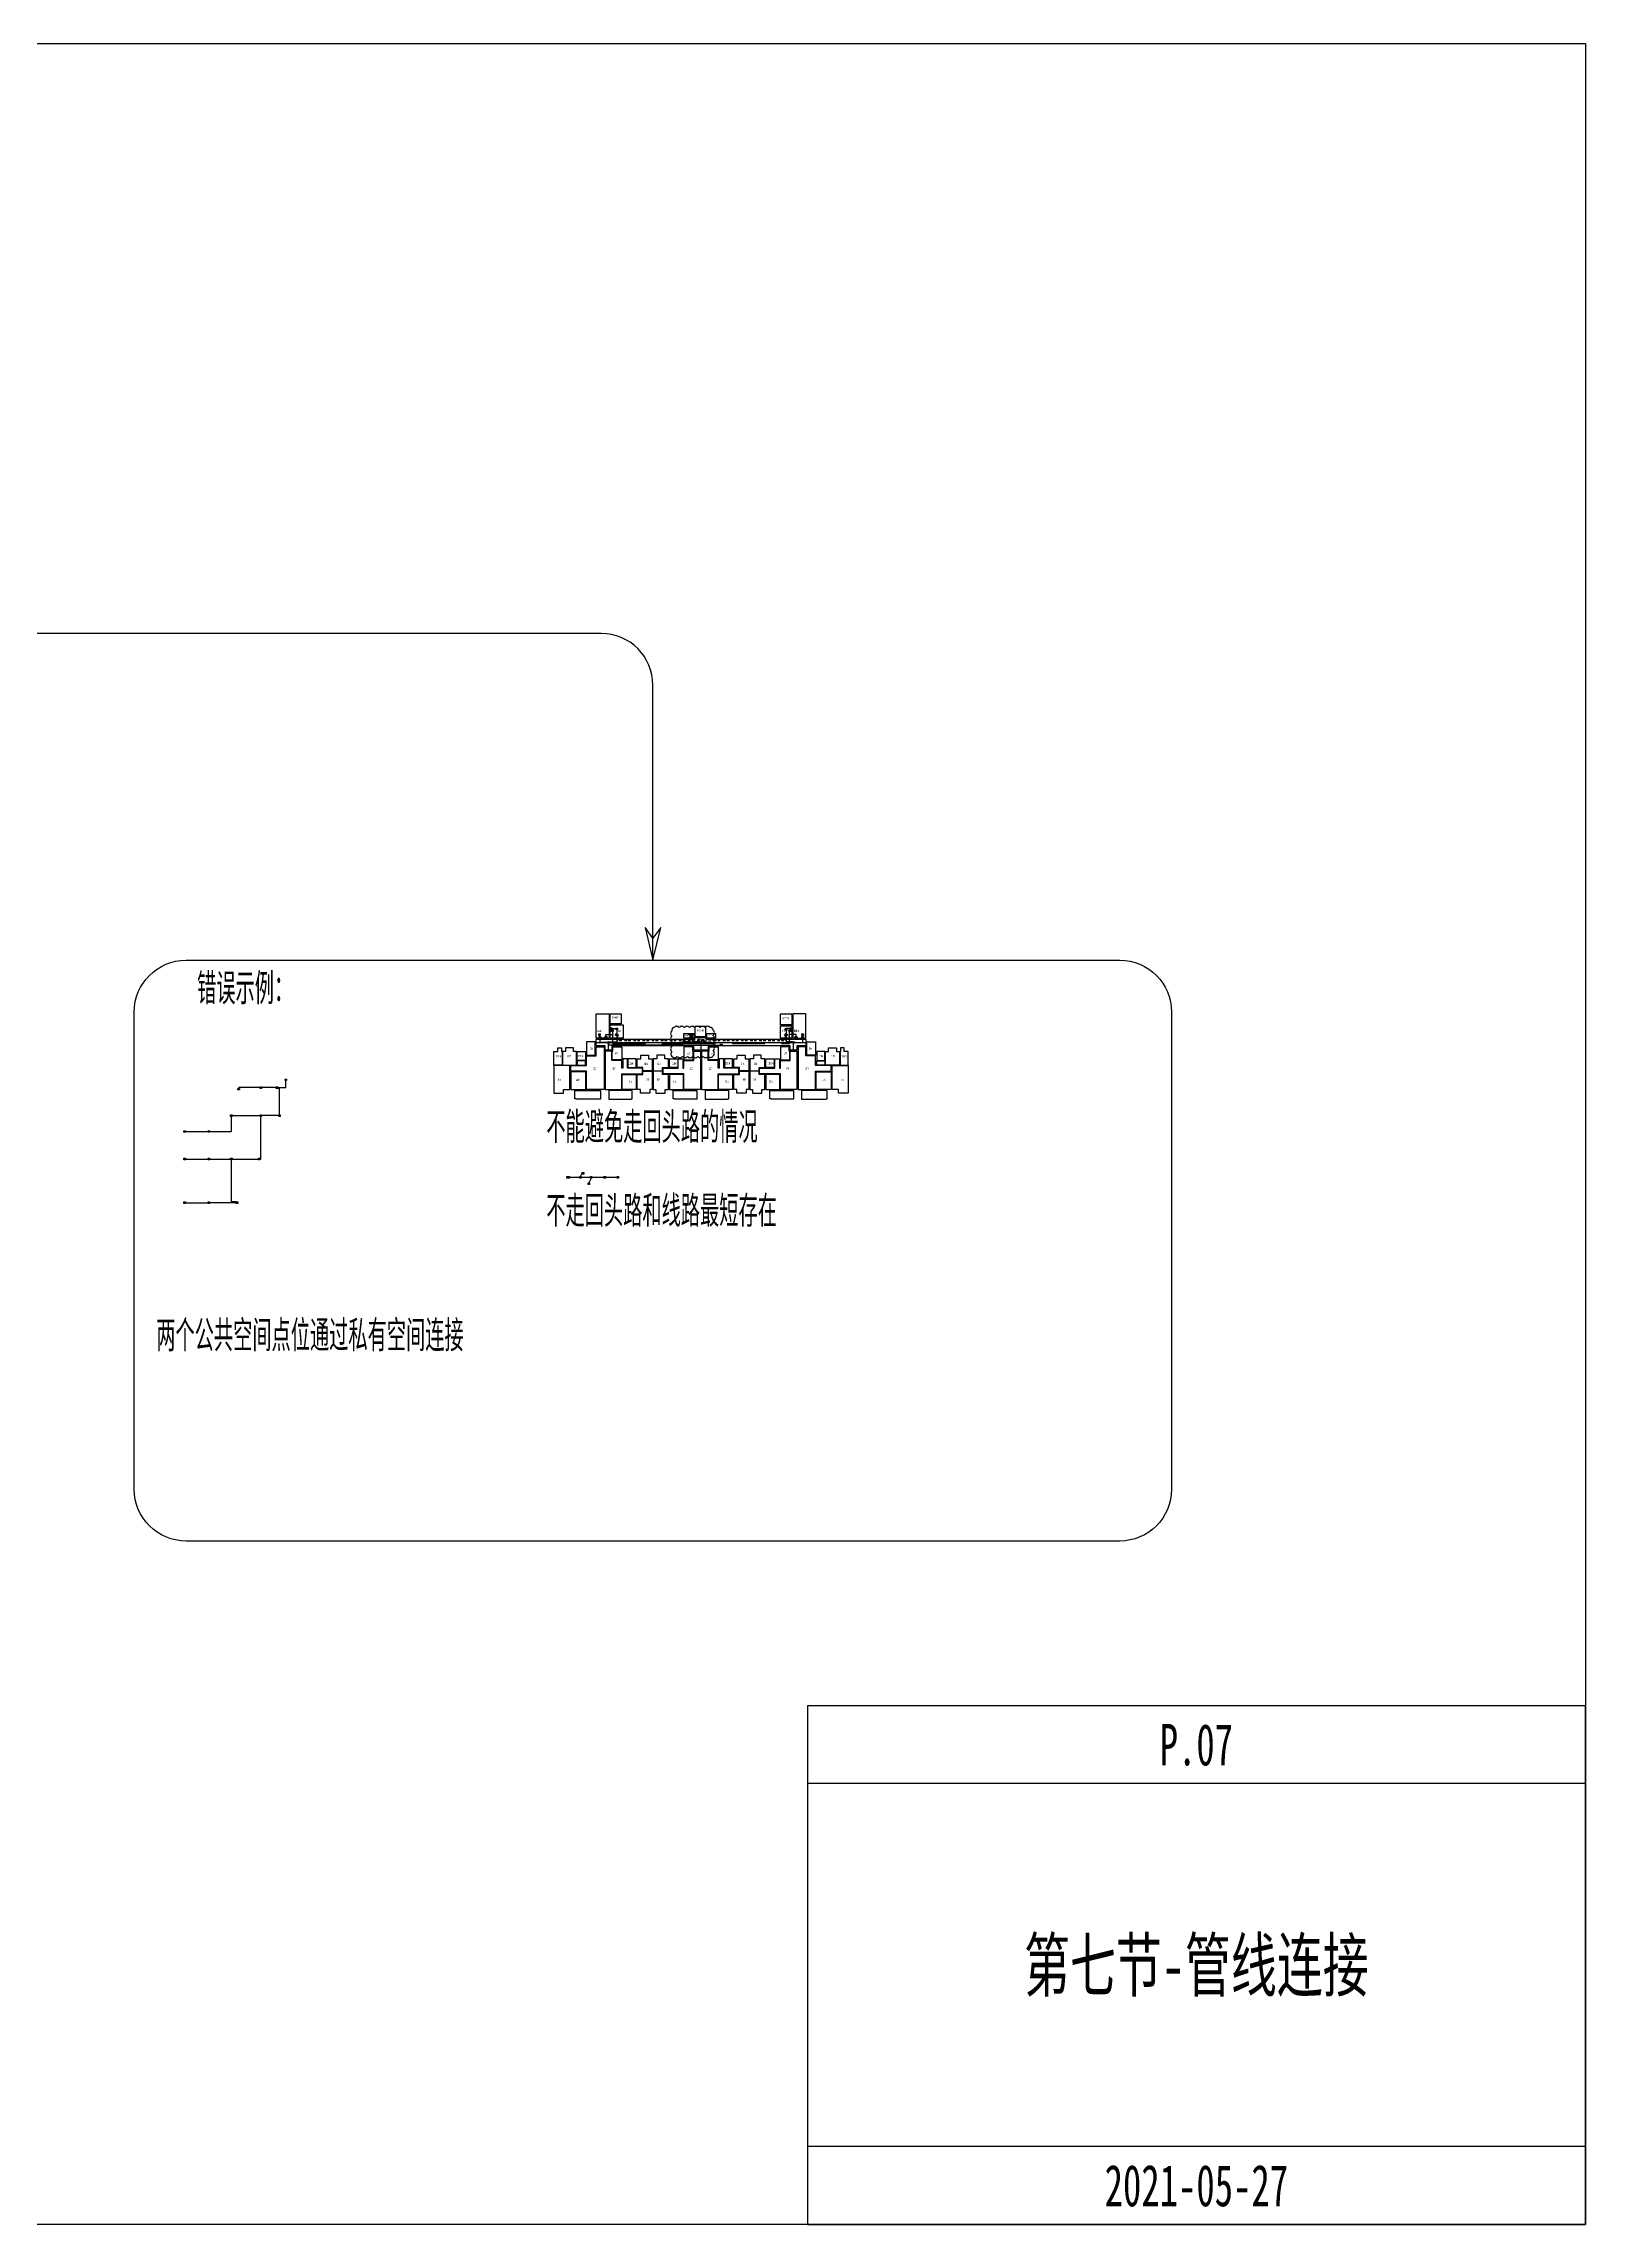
# Model space of a CAD drawing. Header units: millimetres. Extents: x 0 to 4164250, y 0 to 1261500.
# Drawn here: x 3867000 to 4164250, y 0 to 420500 of the extents above; entities that cross this region are included whole.
import ezdxf
from ezdxf.enums import TextEntityAlignment as Align

# ---------------------------------------------------------------- set-up
doc = ezdxf.new("R2010")
doc.units = ezdxf.units.MM
doc.header["$LTSCALE"] = 1000
doc.linetypes.add('BORDER', pattern=[1.75, 0.5, -0.25, 0.5, -0.25, 0, -0.25])
doc.linetypes.add('HIDDEN', pattern=[9.525, 6.35, -3.175])
for name, color, linetype in [('C-SHET-SHET', 144, 'Continuous'), ('E-BRST-WIRE', 4, 'BORDER'), ('E-FAS-DEVC', 3, 'Continuous'), ('E-FAS-EQPM', 2, 'Continuous'), ('E-FAS-WIRE', 4, 'Continuous'), ('E-FAS-WIRE5', 4, 'HIDDEN'), ('E-UNIV-DIAG', 2, 'Continuous'), ('E-UNIV-EL', 140, 'Continuous'), ('E-UNIV-NOTE', 6, 'Continuous'), ('中心线', 5, 'Continuous'), ('房间名称', 30, 'Continuous'), ('房间框线', 30, 'Continuous')]:
    doc.layers.add(name, color=color, linetype=linetype)
doc.styles.add('TH-STYLE1', font='Stfangso_0.ttf', dxfattribs={"width": 0.65})
doc.styles.add('TH-STYLE3', font='tssdeng.shx', dxfattribs={"width": 0.65, "bigfont": 'tssdchn.shx'})

# ---------------------------------------------------------------- blocks, each defined once
blk = doc.blocks.new('E-BFAS110')
blk.add_lwpolyline([(-1.5, -1.5), (-1.5, 1.5), (1.5, 1.5), (1.5, -1.5)], close=True)
at = {"layer": 'E-UNIV-EL'}
blk.add_lwpolyline([(0.4, 1.1), (-0.4, 0.4), (0.4, -0.4), (-0.4, -1.1)], dxfattribs=at)
blk = doc.blocks.new('E-BFAS010')
blk.add_lwpolyline([(-2.5, -1.5), (-2.5, 1.5), (2.5, 1.5), (2.5, -1.5)], close=True)
at = {"layer": 'E-UNIV-EL', "style": 'TH-STYLE3', "width": 0.7}
blk.add_attdef('BOX', text='', height=2, dxfattribs=at).set_placement((0, 0), align=Align.MIDDLE)
blk = doc.blocks.new('E-BFAS540')
blk.add_lwpolyline([(-1.5, -1.5), (-1.5, 1.5), (1.5, 1.5), (1.5, -1.5)], close=True)
at = {"layer": 'E-UNIV-EL', "style": 'TH-STYLE3', "width": 0.7}
blk.add_attdef('F', text='', height=1.7, dxfattribs=at).set_placement((0, 0), align=Align.MIDDLE)
blk = doc.blocks.new('E-BFAS212')
blk.add_lwpolyline([(-1.5, -1.5), (-1.5, 1.5), (1.5, 1.5), (1.5, -1.5)], close=True)
at = {"layer": 'E-UNIV-EL'}
blk.add_line((0, 0), (0, -1), dxfattribs=at)
for radius in [0.5, 0.25]:
    blk.add_circle((0.75, -0.5), radius, dxfattribs=at)
blk.add_arc((0, 1), 1, 180, 0, dxfattribs=at)
blk = doc.blocks.new('E-BFAS330')
blk.add_lwpolyline([(-2.5, -1.5), (-1.5, 1.5), (1.5, 1.5), (2.5, -1.5)], close=True)
at = {"layer": 'E-UNIV-EL'}
for p, q in [((-1.6, 1), (-0.2, 0.6)), ((-1.1, 0), (-1.6, 1)), ((-0.5, 0), (-1.3, 0)), ((-1.3, 0), (-1.3, -0.8)), ((-0.7, 0), (-0.2, 0.6)), ((-0.5, 0), (-0.5, -0.8)), ((0, 1.5), (0, -1.5)), ((0.6, 0.1), (0.6, -0.8)), ((1.2, 0.1), (1.2, -0.8)), ((-1.3, -0.8), (-0.5, -0.8)), ((1.2, -0.8), (0.6, -0.8))]:
    blk.add_line(p, q, dxfattribs=at)
blk.add_circle((0.9, 0.5), 0.5, dxfattribs=at)
blk = doc.blocks.new('E-BFAS410-2')
blk.add_lwpolyline([(-2.5, -1.5), (-1.5, 1.5), (1.5, 1.5), (2.5, -1.5)], close=True)
at = {"layer": 'E-UNIV-EL'}
for p, q in [((0, 0.5), (-0.8, 0.5)), ((-0.8, 0.5), (-0.8, -0.5)), ((0, 0.5), (0.8, 1.2)), ((0, -0.5), (0, 0.5)), ((0.8, 1.2), (0.8, -1.2)), ((0, -0.5), (-0.8, -0.5)), ((0, -0.5), (0.8, -1.2))]:
    blk.add_line(p, q, dxfattribs=at)
at = {"layer": 'E-UNIV-EL', "style": 'TH-STYLE3', "width": 0.5}
blk.add_attdef('F', text='', height=1.5, dxfattribs=at).set_placement((3.5, -1.2), align=Align.MIDDLE)
blk = doc.blocks.new('E-BFAS610')
blk.add_lwpolyline([(-1.5, -1.5), (-1.5, 1.5), (1.5, 1.5), (1.5, -1.5)], close=True)
at = {"layer": 'E-UNIV-EL'}
for p, q in [((0, 0), (0, -1)), ((-0.5, -0.5), (0.5, -0.5))]:
    blk.add_line(p, q, dxfattribs=at)
blk.add_arc((0, 1), 1, 180, 0, dxfattribs=at)
blk = doc.blocks.new('E-BFAS410-4')
blk.add_lwpolyline([(-2.5, -1.5), (-1.5, 1.5), (1.5, 1.5), (2.5, -1.5)], close=True)
at = {"layer": 'E-UNIV-EL'}
for p, q in [((0, 0.5), (-0.8, 0.5)), ((-0.8, 0.5), (-0.8, -0.5)), ((0, 0.5), (0.8, 1.2)), ((0, -0.5), (0, 0.5)), ((0.8, 1.2), (0.8, -1.2)), ((0, -0.5), (-0.8, -0.5)), ((0, -0.5), (0.8, -1.2))]:
    blk.add_line(p, q, dxfattribs=at)
at = {"layer": 'E-UNIV-EL', "style": 'TH-STYLE3', "width": 0.5}
blk.add_attdef('F', text='', height=1.5, dxfattribs=at).set_placement((3.5, -1.2), align=Align.MIDDLE)

msp = doc.modelspace()

# ---------------------------------------------------------------- linework, layer by layer
at = {"layer": 'C-SHET-SHET'}
for points in [[(3569750, 420500), (4164250, 420500), (4164250, 0), (3569750, 0)], [(4014250, 0), (4164250, 0), (4164250, 100000), (4014250, 100000)]]:
    msp.add_lwpolyline(points, close=True, dxfattribs=at)
for points in [[(4164250, 85000), (4014250, 85000)], [(4164250, 15000), (4014250, 15000)]]:
    msp.add_lwpolyline(points, dxfattribs=at)
at = {"layer": 'E-BRST-WIRE'}
for p, q in [((3977497.16, 229256.58), (3977647.16, 229169.98)), ((3977647.16, 229169.98), (3977647.16, 228246.32)), ((3994232.02, 228246.11), (3977647.16, 228246.32)), ((3991797.16, 229346.58), (3991797.16, 228396.57)), ((3994347.25, 228396.33), (3991797.16, 228396.57)), ((3994347.25, 228046.53), (3994232.02, 228246.11)), ((3994347.25, 228046.53), (3994347.25, 228396.33)), ((3994347.25, 228046.53), (3994462.6, 228246.33)), ((3994462.6, 228246.33), (4009997.4, 228250.18)), ((4010147.16, 229256.58), (4009997.18, 229169.99)), ((4009997.18, 229169.99), (4009997.4, 228250.18))]:
    msp.add_line(p, q, dxfattribs=at)
for points in [[(3975422.16, 229046.58), (3975422.16, 229406.58), (3977297.16, 229406.58)], [(4012072.16, 229046.58), (4012072.16, 229406.58), (4010347.16, 229406.58)]]:
    msp.add_lwpolyline(points, dxfattribs=at)
at = {"layer": 'E-FAS-WIRE'}
for p, q in [((3974172.16, 229256.59), (3974247.13, 229046.58)), ((3974247.13, 228746.58), (3974247.13, 227896.58)), ((3975747.16, 227896.58), (3974247.13, 227896.58)), ((3975897.16, 227746.58), (3975897.16, 227396.58)), ((3989497.16, 227396.58), (3975897.16, 227396.58)), ((3976047.16, 227896.58), (3976129.01, 228038.34)), ((3976129.01, 228038.34), (3977497.16, 228038.34)), ((3976397.17, 230396.58), (3976397.17, 230446.59)), ((3977347.16, 230521.59), (3976547.17, 230521.59)), ((3977497.16, 230371.59), (3977497.16, 229654.13)), ((3977497.16, 229147.44), (3977497.16, 228038.34)), ((3989847.16, 227396.58), (3989797.16, 227396.58)), ((3990197.17, 227696.58), (3990312.61, 227896.54)), ((3990247.16, 227396.58), (3997503.17, 227396.58)), ((3993597.16, 227896.53), (3990312.61, 227896.54)), ((3992047.16, 229346.58), (3992047.16, 228046.53)), ((3993510.56, 228046.53), (3992047.16, 228046.53)), ((3993597.16, 227896.53), (3993510.56, 228046.53)), ((3993897.16, 227896.53), (3994097.25, 227896.53)), ((3994597.25, 227896.53), (4011447.16, 227896.53)), ((4010947.16, 230596.59), (4010147.16, 230596.59)), ((4010147.16, 230571.59), (4010147.16, 230596.59)), ((4010147.16, 230271.59), (4010147.16, 229655.75)), ((4010147.16, 229170.48), (4010147.16, 228046.47)), ((4011360.59, 228046.47), (4010147.16, 228046.47)), ((4011447.16, 227896.53), (4011360.59, 228046.47)), ((4011747.16, 227896.47), (4013322.16, 227896.47)), ((4013322.16, 229256.59), (4013322.16, 229046.58)), ((4013322.16, 228746.58), (4013322.16, 227896.47))]:
    msp.add_line(p, q, dxfattribs=at)
for points in [[(3908737.48, 219184.08), (3904640.65, 219184.08, 0.414213562), (3904590.65, 219134.08), (3904590.65, 219054.08)], [(3912139.42, 219184.08), (3913652.84, 219184.08, 0.414213562), (3913702.84, 219234.08), (3913702.84, 220536.92)], [(3912485.71, 213948.71), (3912485.71, 218984.08, 0.414213562), (3912435.71, 219034.08), (3912139.42, 219034.08)], [(3899002.99, 210734.08), (3903152.84, 210734.08, 0.414213562), (3903202.84, 210784.08), (3903202.84, 213648.71)], [(3908710.37, 205409.07), (3908837.48, 205409.07, 0.414213562), (3908887.48, 205459.07), (3908887.48, 213648.71)], [(3904125.23, 197159.08), (3903252.84, 197159.08, -0.414213562), (3903202.84, 197209.08), (3903202.84, 205259.07)]]:
    msp.add_lwpolyline(points, format="xyb", dxfattribs=at)
for points in [[(3911839.42, 219184.08), (3909037.48, 219184.08)], [(3894335.4, 210734.08), (3898702.99, 210734.08)], [(3903352.84, 213798.71), (3908737.48, 213798.71)], [(3912335.71, 213798.71), (3909037.48, 213798.71)], [(3894335.4, 205409.07), (3898702.99, 205409.07)], [(3899002.99, 205409.07), (3903052.84, 205409.07)], [(3903352.84, 205409.07), (3908410.37, 205409.07)], [(3968389.43, 201904.96), (3970358.47, 201904.96)], [(3970508.47, 202054.96), (3970858.41, 202680.94)], [(3970658.47, 201904.96), (3972416.83, 201904.96)], [(3972716.83, 201904.96), (3975032.1, 201904.96)], [(3975332.1, 201904.96), (3977560.53, 201904.96)], [(3972566.83, 201754.96), (3972126.61, 200802.43)], [(3894335.4, 197009.08), (3898702.99, 197009.08)], [(3904125.23, 197009.08), (3899002.99, 197009.08)]]:
    msp.add_lwpolyline(points, dxfattribs=at)
at = {"layer": 'E-FAS-WIRE5'}
for points in [[(3976697.16, 230046.58), (3976697.16, 227696.58), (3989897.17, 227696.58)], [(3990047.17, 227846.58), (3990191.51, 228096.58), (3991647.16, 228096.58), (3991647.16, 229346.58)], [(3990197.17, 227696.59), (4010797.16, 227696.59), (4010797.16, 230046.58)]]:
    msp.add_lwpolyline(points, dxfattribs=at)
at = {"layer": 'E-UNIV-DIAG', "color": 1}
msp.add_lwpolyline([(3984472.03, 243764.76), (3984472.03, 296764.76, 0.414213562), (3974472.03, 306764.76), (3844472.03, 306764.76)], format="xyb", dxfattribs=at)
msp.add_lwpolyline([(3984472.03, 243764.76), (3985972.03, 250041), (3984472.03, 248041), (3982972.03, 250041), (3984472.03, 243764.76)], dxfattribs=at)
msp.add_lwpolyline([(4074472.03, 131764.76), (3894472.03, 131764.76, -0.414213562), (3884472.03, 141764.76), (3884472.03, 233764.76, -0.414213562), (3894472.03, 243764.76), (4074472.03, 243764.76, -0.414213562), (4084472.03, 233764.76), (4084472.03, 141764.76, -0.414213562)], format="xyb", close=True, dxfattribs=at)
at = {"layer": 'E-UNIV-NOTE'}
msp.add_lwpolyline([(3988145.52, 225212.09, 0.52056705), (3989145.52, 225212.09, 0.52056705), (3990145.52, 225212.09, 0.52056705), (3991145.52, 225212.09, 0.52056705), (3992145.52, 225212.09, 0.52056705), (3993145.52, 225212.09, 0.52056705), (3994145.52, 225212.09, 0.52056705), (3995145.52, 225212.09, 0.52056705), (3996066.98, 225290.63, 0.52056705), (3996066.98, 226290.63, 0.52056705), (3996066.98, 227290.63, 0.52056705), (3996066.98, 228290.63, 0.52056705), (3996066.98, 229290.63, 0.52056705), (3996066.98, 230290.63, 0.52056705), (3995532.1, 230755.75, 0.52056705), (3994532.1, 230755.75, 0.52056705), (3993532.1, 230755.75, 0.52056705), (3992532.1, 230755.75, 0.52056705), (3991532.1, 230755.75, 0.52056705), (3990532.1, 230755.75, 0.52056705), (3989532.1, 230755.75, 0.52056705), (3988532.1, 230755.75, 0.52056705), (3988145.52, 230142.33, 0.52056705), (3988145.52, 229142.33, 0.52056705), (3988145.52, 228142.33, 0.52056705), (3988145.52, 227142.33, 0.52056705), (3988145.52, 226142.33, 0.52056705)], format="xyb", close=True, dxfattribs=at)
at = {"layer": '中心线'}
for p, q in [((3973547.16, 227896.58), (4013947.16, 227896.47)), ((3975897.16, 226446.58), (3975897.16, 227896.58)), ((3993747.16, 226446.58), (3993747.16, 227896.53)), ((4011597.16, 226446.58), (4011597.16, 227896.47))]:
    msp.add_line(p, q, dxfattribs=at)
at = {"layer": '房间框线'}
for points in [[(3976047.16, 228746.58), (3973547.16, 228746.58), (3973547.16, 233396.58), (3976047.16, 233396.58)], [(3978349.63, 231496.58), (3976245.98, 231496.58), (3976245.98, 233396.58), (3978349.63, 233396.58)], [(3978747.16, 228746.58), (3976247.16, 228746.58), (3976247.16, 231296.58), (3978747.16, 231296.58)], [(4011247.16, 231296.58), (4009047.2, 231296.58), (4009047.2, 233396.58), (4011247.16, 233396.58)], [(4011447.16, 228746.58), (4013947.16, 228746.58), (4013947.16, 233396.58), (4011447.16, 233396.58)], [(3973347.16, 228046.58), (3971647.16, 228046.58), (3971647.16, 225446.58), (3973347.16, 225446.58)], [(3973547.16, 228546.58), (3992547.16, 228546.58), (3992547.16, 228846.58), (3994647.16, 228846.58), (3994647.16, 228546.58), (4013947.34, 228546.58), (4013947.34, 227246.58), (4012247.16, 227246.58), (4012247.16, 226446.58), (4010947.16, 226446.58), (4010947.16, 227246.58), (3995147.16, 227246.58), (3995147.16, 226446.58), (3992347.16, 226446.58), (3992347.16, 227246.58), (3976547.16, 227246.58), (3976547.16, 226446.58), (3975247.16, 226446.58), (3975247.16, 227246.58), (3973547.16, 227246.58)], [(3992347.13, 228746.61), (3990447.16, 228746.61), (3990447.16, 229646.58), (3992347.13, 229646.58)], [(3992547.15, 229046.58), (3994647.13, 229046.58), (3994647.13, 230946.59), (3992547.15, 230946.59)], [(3996547.16, 228746.59), (3994847.13, 228746.59), (3994847.13, 229646.58), (3996547.16, 229646.58)], [(4011247.16, 228746.58), (4009047.16, 228746.58), (4009047.16, 231096.58), (4011247.16, 231096.58)], [(4014147.16, 228046.58), (4015847.16, 228046.58), (4015847.16, 225446.58), (4014147.16, 225446.58)], [(3968447.16, 223446.58), (3965347.16, 223446.58), (3965347.16, 218146.58), (3967247.15, 218146.58), (3967247.16, 218846.58), (3968447.16, 218846.58)], [(3973547.16, 225346.58), (3973547.16, 227046.58), (3975047.16, 227046.58), (3975047.16, 218846.59), (3971647.16, 218846.58), (3971647.16, 222346.58), (3968647.16, 222346.58), (3968647.16, 223446.58), (3971647.16, 223446.58), (3971647.16, 225346.58)], [(3971447.16, 224446.58), (3969847.16, 224446.58), (3969847.16, 226146.58), (3971447.16, 226146.58)], [(3971447.16, 224346.58), (3969847.16, 224346.58), (3969847.16, 223546.58), (3971447.16, 223546.58)], [(3976747.16, 227046.59), (3978447.16, 227046.59), (3978447.16, 224546.38), (3976647.16, 224546.48), (3976647.16, 226246.69), (3976747.16, 226246.58)], [(3981247.16, 224746.59), (3979647.16, 224746.59), (3979647.16, 223046.58), (3981247.16, 223046.58)], [(3981447.16, 224746.58), (3982147.16, 224746.58), (3982147.16, 225446.58), (3983647.16, 225446.58), (3983647.16, 224746.58), (3984347.16, 224746.58), (3984347.16, 222446.58), (3982547.17, 222446.58), (3982547.17, 223046.58), (3981447.16, 223046.58)], [(3987447.16, 224746.58), (3986747.16, 224746.58), (3986747.16, 225446.58), (3985247.16, 225446.58), (3985247.16, 224746.58), (3984547.16, 224746.58), (3984547.16, 222446.58), (3986347.15, 222446.58), (3986347.15, 223046.58), (3987447.16, 223046.58)], [(3987647.16, 224746.59), (3989247.16, 224746.59), (3989247.16, 223046.58), (3987647.16, 223046.58)], [(3992147.16, 227046.59), (3990447.16, 227046.59), (3990447.16, 224546.38), (3992247.16, 224546.48), (3992247.16, 226246.69), (3992147.16, 226246.58)], [(3995347.16, 227046.59), (3997047.16, 227046.59), (3997047.16, 224546.38), (3995247.16, 224546.48), (3995247.16, 226246.69), (3995347.16, 226246.58)], [(3999847.16, 224746.59), (3998247.16, 224746.59), (3998247.16, 223046.58), (3999847.16, 223046.58)], [(4000047.16, 224746.58), (4000747.16, 224746.58), (4000747.16, 225446.58), (4002247.16, 225446.58), (4002247.16, 224746.58), (4002947.16, 224746.58), (4002947.16, 222446.58), (4001147.17, 222446.58), (4001147.17, 223046.58), (4000047.16, 223046.58)], [(4006047.16, 224746.58), (4005347.16, 224746.58), (4005347.16, 225446.58), (4003847.16, 225446.58), (4003847.16, 224746.58), (4003147.16, 224746.58), (4003147.16, 222446.58), (4004947.15, 222446.58), (4004947.15, 223046.58), (4006047.16, 223046.58)], [(4006247.16, 224746.59), (4007847.16, 224746.59), (4007847.16, 223046.58), (4006247.16, 223046.58)], [(4010747.16, 227046.59), (4009047.16, 227046.59), (4009047.16, 224546.38), (4010847.16, 224546.48), (4010847.16, 226246.69), (4010747.16, 226246.58)], [(4013947.16, 225346.58), (4013947.16, 227046.58), (4012447.16, 227046.58), (4012447.16, 218846.59), (4015847.16, 218846.58), (4015847.16, 222346.58), (4018847.16, 222346.58), (4018847.16, 223446.58), (4015847.16, 223446.58), (4015847.16, 225346.58)], [(4016047.16, 224446.58), (4017647.16, 224446.58), (4017647.16, 226146.58), (4016047.16, 226146.58)], [(4016047.16, 224346.58), (4017647.16, 224346.58), (4017647.16, 223546.58), (4016047.16, 223546.58)], [(4019047.16, 223446.58), (4022147.16, 223446.58), (4022147.16, 218146.58), (4020247.17, 218146.58), (4020247.16, 218846.58), (4019047.16, 218846.58)], [(3971547.16, 222246.58), (3968647.16, 222246.58), (3968647.16, 218846.58), (3971547.16, 218846.58)], [(3978547.16, 221746.58), (3981247.16, 221746.58), (3981247.16, 218846.58), (3978547.16, 218846.58)], [(3981447.16, 221746.58), (3982547.17, 221746.58), (3982547.17, 222346.58), (3984347.16, 222346.58), (3984347.16, 218846.58), (3983847.16, 218846.58), (3983847.16, 218146.58), (3982047.16, 218146.58), (3982047.16, 218846.58), (3981447.16, 218846.58)], [(3987447.16, 221746.58), (3986347.15, 221746.58), (3986347.15, 222346.58), (3984547.16, 222346.58), (3984547.16, 218846.58), (3985047.16, 218846.58), (3985047.16, 218146.58), (3986847.16, 218146.58), (3986847.16, 218846.58), (3987447.16, 218846.58)], [(3990347.16, 221746.58), (3987647.16, 221746.58), (3987647.16, 218846.58), (3990347.16, 218846.58)], [(3997147.16, 221746.58), (3999847.16, 221746.58), (3999847.16, 218846.58), (3997147.16, 218846.58)], [(4000047.16, 221746.58), (4001147.17, 221746.58), (4001147.17, 222346.58), (4002947.16, 222346.58), (4002947.16, 218846.58), (4002447.16, 218846.58), (4002447.16, 218146.58), (4000647.16, 218146.58), (4000647.16, 218846.58), (4000047.16, 218846.58)], [(4006047.16, 221746.58), (4004947.15, 221746.58), (4004947.15, 222346.58), (4003147.16, 222346.58), (4003147.16, 218846.58), (4003647.16, 218846.58), (4003647.16, 218146.58), (4005447.16, 218146.58), (4005447.16, 218846.58), (4006047.16, 218846.58)], [(4008947.16, 221746.58), (4006247.16, 221746.58), (4006247.16, 218846.58), (4008947.16, 218846.58)], [(4015947.16, 222246.58), (4018847.16, 222246.58), (4018847.16, 218846.58), (4015947.16, 218846.58)], [(3974347.16, 216996.58), (3969647.16, 216996.58), (3969647.17, 217046.58), (3969397.16, 217046.58), (3969397.16, 218646.58), (3974347.16, 218646.58)], [(3975947.16, 216996.58), (3980247.15, 216996.58), (3980247.14, 217046.58), (3980497.16, 217046.58), (3980497.16, 218646.58), (3975947.16, 218646.58)], [(3992947.16, 216996.58), (3988647.16, 216996.58), (3988647.17, 217046.58), (3988397.16, 217046.58), (3988397.16, 218646.58), (3992947.16, 218646.58)], [(3994547.16, 216996.58), (3998847.15, 216996.58), (3998847.14, 217046.58), (3999097.16, 217046.58), (3999097.16, 218646.58), (3994547.16, 218646.58)], [(4011547.16, 216996.58), (4007247.16, 216996.58), (4007247.17, 217046.58), (4006997.16, 217046.58), (4006997.16, 218646.58), (4011547.16, 218646.58)], [(4013147.16, 216996.58), (4017847.16, 216996.58), (4017847.15, 217046.58), (4018097.16, 217046.58), (4018097.16, 218646.58), (4013147.16, 218646.58)]]:
    msp.add_lwpolyline(points, close=True, dxfattribs=at)
for points in [[(3966847.16, 226846.58), (3966847.16, 226146.58), (3966947.16, 226146.58), (3966947.16, 223546.58), (3965347.16, 223546.59), (3965347.16, 226146.58), (3966147.16, 226146.58), (3966147.16, 226846.58), (3966847.16, 226846.58)], [(3969147.28, 226846.58), (3967647.16, 226846.58), (3967647.16, 226146.58), (3967047.16, 226146.58), (3967047.16, 223546.58), (3969747.16, 223546.58), (3969747.16, 226146.58), (3969147.16, 226146.58), (3969147.16, 226846.58)], [(3978647.16, 222946.58), (3978447.16, 222946.58), (3978447.16, 224446.58), (3976547.16, 224446.58), (3976547.16, 226246.58), (3975247.16, 226246.58), (3975247.16, 218846.59), (3978447.16, 218846.59), (3978447.16, 221846.58), (3982447.16, 221846.58), (3982447.16, 222946.58), (3979547.16, 222946.58), (3979547.16, 224746.54), (3978647.16, 224746.54), (3978647.16, 222946.58)], [(3990247.16, 222946.58), (3990447.16, 222946.58), (3990447.16, 224446.58), (3992347.16, 224446.58), (3992347.16, 226246.58), (3993647.16, 226246.58), (3993647.16, 218846.59), (3990447.16, 218846.59), (3990447.16, 221846.58), (3986447.16, 221846.58), (3986447.16, 222946.58), (3989347.16, 222946.58), (3989347.16, 224746.54), (3990247.16, 224746.54), (3990247.16, 222946.58)], [(3997247.16, 222946.58), (3997047.16, 222946.58), (3997047.16, 224446.58), (3995147.16, 224446.58), (3995147.16, 226246.58), (3993847.16, 226246.58), (3993847.16, 218846.59), (3997047.16, 218846.59), (3997047.16, 221846.58), (4001047.16, 221846.58), (4001047.16, 222946.58), (3998147.16, 222946.58), (3998147.16, 224746.54), (3997247.16, 224746.54), (3997247.16, 222946.58)], [(4008847.16, 222946.58), (4009047.16, 222946.58), (4009047.16, 224446.58), (4010947.16, 224446.58), (4010947.16, 226246.58), (4012247.16, 226246.58), (4012247.16, 218846.59), (4009047.16, 218846.59), (4009047.16, 221846.58), (4005047.16, 221846.58), (4005047.16, 222946.58), (4007947.16, 222946.58), (4007947.16, 224746.54), (4008847.16, 224746.54), (4008847.16, 222946.58)], [(4018347.04, 226846.58), (4019847.16, 226846.58), (4019847.16, 226146.58), (4020447.16, 226146.58), (4020447.16, 223546.58), (4017747.16, 223546.58), (4017747.16, 226146.58), (4018347.16, 226146.58), (4018347.16, 226846.58)], [(4020647.16, 226846.58), (4020647.16, 226146.58), (4020547.16, 226146.58), (4020547.16, 223546.58), (4022147.16, 223546.59), (4022147.16, 226146.58), (4021347.16, 226146.58), (4021347.16, 226846.58), (4020647.16, 226846.58)]]:
    msp.add_lwpolyline(points, dxfattribs=at)

# ---------------------------------------------------------------- block references
at = {"layer": 'E-FAS-DEVC', "xscale": 100, "yscale": 100, "zscale": 100}
for name, p in [('E-BFAS110', (3974172.16, 229406.59)), ('E-BFAS610', (3974247.13, 228896.58)), ('E-BFAS110', (3975897.16, 227896.58)), ('E-BFAS110', (3977497.16, 230521.59)), ('E-BFAS610', (3989647.16, 227396.58)), ('E-BFAS110', (3993747.16, 227896.53)), ('E-BFAS610', (3997653.17, 227396.58)), ('E-BFAS110', (4010147.16, 230421.59)), ('E-BFAS110', (4011597.16, 227896.47)), ('E-BFAS110', (4013322.16, 229406.59)), ('E-BFAS110', (3904590.65, 218904.08)), ('E-BFAS110', (3908887.48, 219184.08)), ('E-BFAS110', (3911989.42, 219184.08)), ('E-BFAS110', (3913702.84, 220686.92)), ('E-BFAS110', (3894185.4, 210734.08)), ('E-BFAS110', (3898852.99, 210734.08)), ('E-BFAS110', (3903202.84, 213798.71)), ('E-BFAS110', (3908887.48, 213798.71)), ('E-BFAS110', (3912485.71, 213798.71)), ('E-BFAS110', (3894185.4, 205409.07)), ('E-BFAS110', (3898852.99, 205409.07)), ('E-BFAS110', (3903202.84, 205409.07)), ('E-BFAS110', (3908560.37, 205409.07)), ('E-BFAS110', (3970508.47, 201904.96)), ('E-BFAS110', (3971008.41, 202680.94)), ('E-BFAS110', (3972566.83, 201904.96)), ('E-BFAS110', (3975182.1, 201904.96)), ('E-BFAS110', (3977710.53, 201904.96)), ('E-BFAS110', (3972126.61, 200652.43)), ('E-BFAS110', (3894185.4, 197009.08)), ('E-BFAS110', (3898852.99, 197009.08)), ('E-BFAS110', (3904275.23, 197009.08))]:
    msp.add_blockref(name, p, dxfattribs=at)
for name, p, values in [('E-BFAS410-4', (3975422.16, 228896.58), {'F': 'W'}), ('E-BFAS410-2', (3977497.16, 229406.58), {'F': 'C'}), ('E-BFAS540', (3992047.16, 229496.58), {'F': 'SI'}), ('E-BFAS410-2', (3994347.25, 227896.53), {'F': 'C'}), ('E-BFAS410-2', (4010147.16, 229406.58), {'F': 'C'}), ('E-BFAS410-4', (4012072.16, 228896.58), {'F': 'W'})]:
    msp.add_blockref(name, p, dxfattribs=at).add_auto_attribs(values)
at = {"layer": 'E-FAS-DEVC'}
for name, p, xscale, yscale, zscale, rotation in [('E-BFAS330', (3976397.16, 230196.58), 100, 100, 100, 269.9989454010651), ('E-BFAS610', (3976397.17, 230596.59), 100, 100, 100, 270), ('E-BFAS212', (3976697.16, 230196.58), -100.0000000000001, 100, 100, 269.9989454004784), ('E-BFAS330', (3990047.16, 227396.58), 100, 100, 100, 359.998945401065), ('E-BFAS212', (3990047.17, 227696.58), -100.0000000000001, 100, 100, 359.9989454004784), ('E-BFAS212', (4010797.16, 230196.58), 100.0000000000001, 100.0000000000001, 100.0000000000001, 90.00105459952158), ('E-BFAS610', (4011097.16, 230596.59), 100, 100, 100, 89.998323049958), ('E-BFAS330', (4011097.16, 230196.58), -100, 100, 100, 90.0010545989349), ('E-BFAS610', (4013322.16, 228896.58), 100, 100, 100, 359.998323049958)]:
    msp.add_blockref(name, p, dxfattribs=dict(at, xscale=xscale, yscale=yscale, zscale=zscale, rotation=rotation))
at = {"layer": 'E-FAS-EQPM', "xscale": 100, "yscale": 100, "zscale": 100}
for p in [(3991647.16, 229496.58), (3968139.43, 201904.96)]:
    msp.add_blockref('E-BFAS010', p, dxfattribs=at).add_auto_attribs({'BOX': 'FAS'})

# ---------------------------------------------------------------- texts
at = {"layer": 'E-UNIV-NOTE', "style": 'TH-STYLE3', "width": 0.65}
for s, p in [('错误示例：', (3896594.44, 238264.76)), ('不能避免走回头路的情况', (3963919.22, 211512)), ('不走回头路和线路最短存在', (3963919.22, 195350.74)), ('两个公共空间点位通过私有空间连接', (3888712.51, 171342.02))]:
    msp.add_text(s, height=6000, dxfattribs=at).set_placement(p, align=Align.MIDDLE_LEFT)
at = {"layer": 'E-UNIV-NOTE', "style": 'TH-STYLE1', "width": 0.65}
for s, height, p in [('P.07', 8000, (4089250, 92500)), ('第七节-管线连接', 10000, (4089250, 50000)), ('2021-05-27', 8000, (4089250, 7500))]:
    msp.add_text(s, height=height, dxfattribs=at).set_placement(p, align=Align.MIDDLE_CENTER)
at = {"layer": '房间名称', "style": 'TH-STYLE3', "width": 0.7}
for s, p in [('电梯井道', (3977224.88, 232648.03)), ('电梯井道', (4010105.84, 232559.2)), ('楼梯间', (3974159.64, 230085.26)), ('前室', (3978024.8, 230085.26)), ('强电间', (3990934.78, 229275.25)), ('电梯井道', (3993583.26, 230143.04)), ('电梯厅', (3993575.62, 228599.98)), ('水管井', (3995680.72, 229354.38)), ('前室', (4009716.87, 230085.26)), ('楼梯间', (4012105.87, 230085.26)), ('卫生间', (3966211.16, 225176.01)), ('卧室', (3968342.95, 225176.01)), ('卫生间', (3970527.91, 225244.92)), ('厨房', (3972624.99, 226687.88)), ('客厅', (3973300.13, 222794.25)), ('客厅', (3977010.66, 222794.25)), ('厨房', (3977462.35, 225781.95)), ('卫生间', (3980269.84, 223813.16)), ('卧室', (3983200.02, 223735.64)), ('卧室', (3985694.3, 223735.64)), ('卫生间', (3988624.48, 223813.16)), ('厨房', (3991431.97, 225781.95)), ('客厅', (3991883.66, 222794.25)), ('客厅', (3995610.66, 222794.25)), ('厨房', (3996062.35, 225781.95)), ('卫生间', (3998869.84, 223813.16)), ('卧室', (4001800.02, 223735.64)), ('卧室', (4004294.3, 223735.64)), ('卫生间', (4007224.48, 223813.16)), ('厨房', (4010031.97, 225781.95)), ('客厅', (4010483.66, 222794.25)), ('客厅', (4014194.19, 222794.25)), ('厨房', (4014869.33, 226687.88)), ('卫生间', (4016966.41, 225244.92)), ('卧室', (4019151.36, 225176.01)), ('卫生间', (4021283.16, 225176.01)), ('卧室', (3966472.96, 220696.37)), ('卧室', (3970020.79, 220632.79)), ('卧室', (3980204.74, 220327.26)), ('卧室', (3983432.22, 220676.01)), ('卧室', (3985462.1, 220676.01)), ('卧室', (3988689.58, 220327.26)), ('卧室', (3998804.74, 220327.26)), ('卧室', (4002032.22, 220676.01)), ('卧室', (4004062.1, 220676.01)), ('卧室', (4007289.58, 220327.26)), ('卧室', (4017473.53, 220632.79)), ('卧室', (4021021.36, 220696.37))]:
    msp.add_text(s, height=350, dxfattribs=at).set_placement(p, align=Align.MIDDLE_CENTER)

doc.saveas('drawing.dxf')
